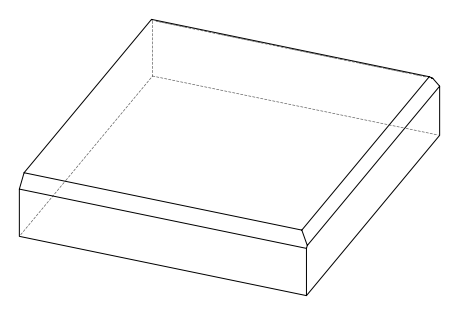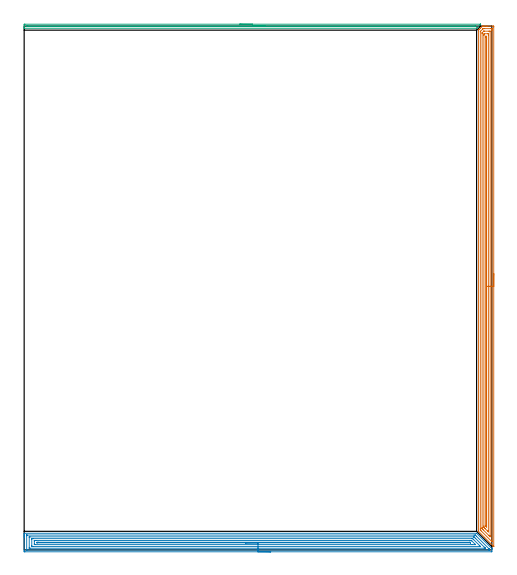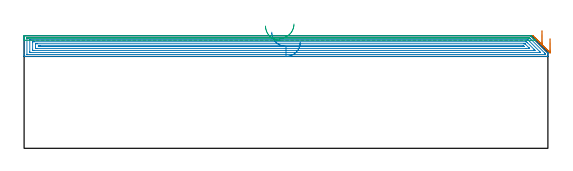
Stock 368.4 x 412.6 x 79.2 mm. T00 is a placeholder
(PLAN: 3 operations, 0 tool changes, 39.9 min)
(1 AREA_MILL | FG_CHAMFER_SURFACE | UGT0205_001 | 16.34 min | 29698 mm3)
(2 AREA_MILL_1 | FG_CHAMFER_SURFACE_1 | UGT0205_001 | 17.64 min | 38509 mm3)
(3 AREA_MILL_2 | FG_CHAMFER_SURFACE_2 | UGT0205_001 | 5.87 min | 1835 mm3)
(TOOL UGT0205_001 | Chamfer Mill 20 x 3 x 45 deg. | D20 FL50 Z2)
(OP 1 AREA_MILL)
G17 G21 G94 G90
T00 M6
G54
G17 G0 G90 X369.9 Y217.6 S1061 M3
G43 Z89.2 H0
Z77.2
G94 G1 Y217.562 Z76.328 F250.
Y217.448 Z75.463
Y217.259 Z74.612
Y216.997 Z73.78
Y216.663 Z72.974
Y216.26 Z72.2
Y215.791 Z71.464
Y215.26 Z70.772
Y214.671 Z70.129
Y214.028 Z69.54
Y213.336 Z69.008
Y212.6 Z68.54
Y211.826 Z68.137
Y211.02 Z67.803
Y210.188 Z67.541
Y209.336 Z67.352
Y208.472 Z67.238
Y207.6 Z67.2
Y2.748
X369.899 Y2.711 Z67.199
X369.891 Y2.622
X369.89 Y2.617 Z67.2
X369.855 Y2.64 Z67.235
X369.714 Y2.785 Z67.384
X369.572 Y2.926 Z67.524
X369.437 Y3.061 Z67.66
X369.266 Y3.233 Z67.831
X362.591 Y9.908 Z74.507
X358.012 Y14.487 Z79.085
X357.906 Y14.598 Z79.191
X357.9 Y14.86 Z79.2
Y409.284
X357.904 Y409.394 Z79.189
X357.955 Y409.453 Z79.141
X358.218 Y409.718 Z78.882
X359.537 Y411.037 Z77.563
X360.937 Y412.438 Z76.161
X360.983 Y412.485 Z76.113
X361.098 Y412.59 Z75.994
X361.204 Y412.598 Z75.888
X361.644 Y412.6 Z75.456
X361.868 Z75.232
X362.591 Z74.504
X363.825 Z73.272
X364.336 Z72.759
X364.953 Z72.142
X369.317 Z67.781
X369.572 Y412.596 Z67.526
X369.894 Y412.59 Z67.204
X369.897 Y412.301 Z67.202
X369.899 Y411.967 Z67.201
X369.9 Y207.6 Z67.2
X368.486 Z68.614
Y7.029
X368.485 Y6.81 Z68.615
X368.482 Y6.61 Z68.618
X368.479 Y6.511 Z68.621
X368.476 Y6.485 Z68.624
X368.448 Y6.512 Z68.652
X368.141 Y6.81 Z68.959
X359.973 Y14.976 Z77.127
X359.589 Y15.361 Z77.511
X359.395 Y15.558 Z77.705
X359.347 Y15.61 Z77.753
X359.326 Y15.636 Z77.774
X359.321 Y15.659 Z77.779
X359.319 Y15.754 Z77.781
X359.315 Y16.429 Z77.785
X359.314 Y16.648 Z77.786
X359.315 Y408.17 Z77.785
X359.316 Y408.28 Z77.784
X359.319 Y408.334 Z77.781
X359.321 Y408.357 Z77.779
X359.346 Y408.39 Z77.754
X359.661 Y408.71 Z77.439
X361.129 Y410.179 Z75.971
X361.431 Y410.474 Z75.669
X361.528 Y410.567 Z75.572
X361.566 Y410.59 Z75.534
X361.616 Y410.594 Z75.484
X361.718 Y410.597 Z75.382
X362.18 Y410.6 Z74.92
X367.827 Z69.273
X368.29 Y410.598 Z68.81
X368.442 Y410.593 Z68.658
X368.471 Y410.591 Z68.629
X368.479 Y410.538 Z68.621
X368.483 Y410.401 Z68.617
X368.484 Y410.179 Z68.616
X368.486 Y409.503 Z68.614
Y409.284
Y207.6
X367.072 Z70.028
X367.071 Y11.162 Z70.029
X367.066 Y10.388 Z70.034
X367.065 Y10.368 Z70.035
X367.021 Y10.388 Z70.079
X366.954 Y10.449 Z70.146
X366.117 Y11.282 Z70.983
X361.645 Y15.754 Z75.455
X360.846 Y16.557 Z76.254
X360.759 Y16.648 Z76.341
X360.735 Y16.683 Z76.365
X360.733 Y16.709 Z76.367
X360.73 Y16.767 Z76.37
X360.729 Y17.543 Z76.371
X360.728 Y17.663 Z76.372
X360.729 Y406.842 Z76.371
X360.732 Y407.082 Z76.368
X360.735 Y407.242 Z76.365
X360.741 Y407.33 Z76.359
X360.87 Y407.471 Z76.23
X360.895 Y407.496 Z76.205
X361.789 Y408.39 Z75.311
X361.954 Y408.551 Z75.146
X361.985 Y408.579 Z75.115
X362. Y408.589 Z75.1
X362.045 Y408.593 Z75.055
X362.181 Y408.597 Z74.919
X362.386 Y408.6 Z74.714
X362.591 Z74.509
X366.082 Z71.018
X366.75 Y408.599 Z70.35
X366.954 Y408.594 Z70.146
X367.022 Y408.59 Z70.078
X367.065 Y408.582 Z70.035
X367.067 Y408.51 Z70.033
X367.07 Y408.39 Z70.03
X367.071 Y408.27 Z70.029
X367.072 Y207.6 Z70.028
X365.657 Z71.443
Y14.86
X365.655 Y14.402 Z71.445
X365.653 Y14.247 Z71.447
X365.651 Y14.21 Z71.449
X365.555 Y14.301 Z71.545
X365.419 Y14.432 Z71.681
X365.209 Y14.64 Z71.891
X364.989 Y14.86 Z72.111
X363.2 Y16.648 Z73.9
X362.591 Y17.258 Z74.509
X362.309 Y17.543 Z74.791
X362.212 Y17.649 Z74.888
X362.15 Y17.72 Z74.95
X362.148 Y17.773 Z74.952
X362.145 Y18. Z74.955
X362.143 Y18.437 Z74.957
Y18.897
Y405.271
X362.146 Y405.707 Z74.954
X362.149 Y406.16 Z74.951
X362.16 Y406.299 Z74.94
X362.255 Y406.397 Z74.845
X362.391 Y406.533 Z74.709
X362.434 Y406.573 Z74.666
X362.483 Y406.59 Z74.617
X362.591 Y406.6 Z74.509
X365.209 Z71.891
X365.638 Y406.59 Z71.462
X365.65 Y406.45 Z71.45
X365.654 Y406.145 Z71.446
X365.656 Y405.707 Z71.444
X365.657 Y405.247 Z71.443
Y207.6
X364.243 Z72.857
Y18.533
X364.236 Y18.079 Z72.864
X364.196 Y18.113 Z72.904
X364.143 Y18.161 Z72.957
X363.862 Y18.437 Z73.238
X363.662 Y18.643 Z73.438
X363.583 Y18.727 Z73.517
X363.564 Y18.757 Z73.536
X363.561 Y18.797 Z73.539
X363.559 Y18.884 Z73.541
X363.557 Y19.236 Z73.543
Y19.331
Y403.991
X363.558 Y404.354 Z73.542
X363.561 Y404.535 Z73.539
X363.564 Y404.578 Z73.536
X363.567 Y404.59 Z73.533
X363.59 Y404.593 Z73.51
X363.673 Y404.598 Z73.427
X364.177 Y404.592 Z72.923
X364.233 Y404.59 Z72.867
X364.236 Y404.519 Z72.864
X364.24 Y404.351 Z72.86
X364.243 Y404.014 Z72.857
Y403.918
Y207.6
Y206.728 Z72.895
Y205.863 Z73.009
Y205.012 Z73.198
Y204.18 Z73.46
Y203.374 Z73.794
Y202.6 Z74.197
Y201.864 Z74.665
Y201.172 Z75.196
Y200.529 Z75.786
Y199.94 Z76.429
Y199.408 Z77.121
Y198.94 Z77.857
Y198.537 Z78.631
Y198.203 Z79.437
Y197.941 Z80.269
Y197.752 Z81.12
Y197.638 Z81.985
Y197.6 Z82.857
G0 Z89.2
M5
M2
(OP 2 AREA_MILL_1)
G17 G21 G94 G90
T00 M6
G54
G17 G0 G90 X194.2 Y-1.5 S1061 M3
G43 Z89.2 H0
Z74.6
G94 G1 X194.162 Z73.728 F250.
X194.048 Z72.863
X193.859 Z72.012
X193.597 Z71.18
X193.263 Z70.374
X192.86 Z69.6
X192.392 Z68.864
X191.86 Z68.172
X191.271 Z67.529
X190.628 Z66.94
X189.936 Z66.408
X189.2 Z65.94
X188.426 Z65.537
X187.62 Z65.203
X186.788 Z64.941
X185.936 Z64.752
X185.072 Z64.638
X184.2 Z64.6
X0.618
X0.018 Y-1.493 Z64.604
X0.007 Y-1.492 Z64.606
X0.003 Y-0.894 Z65.204
X0. Y-0.276 Z65.821
Y9.816 Z75.911
Y10.367 Z76.464
Y10.709 Z76.805
Y11.259 Z77.355
Y11.601 Z77.696
Y12.286 Z78.385
Y12.635 Z78.735
X0.007 Y13.041 Z79.133
X0.01 Y13.097 Z79.188
X0.171 Y13.1 Z79.2
X356.169
X356.405 Y13.094 Z79.191
X356.588 Y12.913 Z79.012
X368.312 Y1.189 Z67.288
X368.378 Y1.121 Z67.22
X368.399 Y1.09 Z67.188
X368.4 Y0.891 Z66.99
Y0.824 Z66.923
Y-0.001 Z66.093
Y-1.235 Z64.861
X368.398 Y-1.491 Z64.605
X367.925 Y-1.5 Z64.6
X184.2
Y-0.086 Z66.014
X2.32
X2.151 Y-0.084 Z66.016
X2.039 Y-0.081 Z66.019
X2.008 Y-0.078 Z66.022
X2.005 Y-0.075 Z66.025
X2.003 Y-0.059 Z66.041
X2.001 Y-0.001 Z66.099
X2. Y11.113 Z77.213
X2.004 Y11.601 Z77.701
X2.007 Y11.651 Z77.751
X2.009 Y11.671 Z77.771
X2.068 Y11.679 Z77.779
X2.236 Y11.684 Z77.784
X2.321 Y11.685 Z77.785
X354.382 Y11.686 Z77.786
X355.192 Y11.684 Z77.784
X355.275 Y11.682 Z77.782
X355.355 Y11.679 Z77.779
X355.437 Y11.601 Z77.701
X356.169 Y10.881 Z76.981
X365.995 Y1.054 Z67.154
X366.155 Y0.891 Z66.991
X366.315 Y0.724 Z66.824
X366.39 Y0.636 Z66.736
X366.394 Y0.588 Z66.688
X366.398 Y0.489 Z66.589
X366.396 Y-0.001 Z66.099
X366.393 Y-0.051 Z66.049
X366.391 Y-0.071 Z66.029
X366.333 Y-0.079 Z66.021
X366.164 Y-0.084 Z66.016
X366.079 Y-0.085 Z66.015
X184.2 Y-0.086 Z66.014
Y1.328 Z67.428
X4.647 Y1.329 Z67.429
X4.191
X4.04 Y1.331 Z67.431
X4.016 Y1.334 Z67.434
X4.01 Y1.335 Z67.435
X4.007 Y1.364 Z67.464
X4.002 Y1.465 Z67.565
X4. Y1.975 Z68.075
X4.001 Y10.007 Z76.107
X4.005 Y10.198 Z76.298
X4.01 Y10.252 Z76.352
X4.015 Y10.266 Z76.366
X4.022 Y10.267 Z76.367
X4.077 Y10.27 Z76.37
X4.191 Y10.271 Z76.371
X4.629
X353.927
X354.154 Y10.269 Z76.369
X354.267 Y10.267 Z76.367
X354.32 Y10.265 Z76.365
X354.382 Y10.211 Z76.311
X354.783 Y9.816 Z75.916
X355.275 Y9.326 Z75.426
X355.677 Y8.924 Z75.024
X362.422 Y2.179 Z68.279
X362.815 Y1.784 Z67.884
X363.205 Y1.386 Z67.486
X363.249 Y1.34 Z67.44
X363.23 Y1.335 Z67.435
X363.151 Y1.332 Z67.432
X363.03 Y1.33 Z67.43
X362.878 Y1.329 Z67.429
X362.422 Y1.328 Z67.428
X184.2
Y2.743 Z68.843
X6.804
X6.04 Y2.75 Z68.85
X6.01 Y2.758 Z68.858
X6.007 Y2.807 Z68.907
X6.003 Y2.912 Z69.012
X6.001 Y3.124 Z69.224
X6. Y3.547 Z69.647
X6.001 Y8.466 Z74.566
X6.003 Y8.684 Z74.784
X6.007 Y8.793 Z74.893
X6.01 Y8.842 Z74.942
X6.051 Y8.851 Z74.951
X6.871 Y8.857 Z74.957
X6.938
X352.662
X353.075 Y8.853 Z74.953
X353.277 Y8.85 Z74.95
X353.489 Y8.653 Z74.753
X354.119 Y8.031 Z74.131
X358.582 Y3.569 Z69.669
X358.849 Y3.301 Z69.401
X359.298 Y2.841 Z68.941
X359.373 Y2.749 Z68.849
X358.782 Y2.743 Z68.843
X184.2
Y4.157 Z70.257
X8.963
X8.658 Y4.158 Z70.258
X8.065 Y4.161 Z70.261
X8.024 Y4.164 Z70.264
X8.01 Y4.172 Z70.272
X8.004 Y4.222 Z70.322
X8.002 Y4.461 Z70.561
X8. Y5.119 Z71.219
Y6.904 Z73.004
Y7.139 Z73.239
X8.002 Y7.303 Z73.403
X8.005 Y7.385 Z73.485
X8.01 Y7.425 Z73.525
X8.015 Y7.436 Z73.536
X8.049 Y7.437 Z73.537
X8.355 Y7.442 Z73.542
X8.658 Y7.443 Z73.543
X9.247
X351.397
X351.702 Y7.442 Z73.542
X352.006 Y7.439 Z73.539
X352.208 Y7.436 Z73.536
X352.262 Y7.428 Z73.528
X352.289 Y7.405 Z73.505
X352.345 Y7.352 Z73.452
X352.563 Y7.139 Z73.239
X352.595 Y7.107 Z73.207
X355.241 Y4.461 Z70.561
X355.275 Y4.426 Z70.526
X355.448 Y4.247 Z70.347
X355.524 Y4.166 Z70.266
X355.492 Y4.162 Z70.262
X355.442 Y4.16 Z70.26
X355.275 Y4.158 Z70.258
X352.9 Y4.157 Z70.257
X184.2
Y5.571 Z71.671
X10.445 Y5.572 Z71.672
X10.225 Y5.573 Z71.673
X10.075 Y5.577 Z71.677
X10.01 Y5.58 Z71.68
X10.008 Y5.618 Z71.718
X10.004 Y5.794 Z71.894
X10.01 Y6.015 Z72.115
X10.445 Y6.024 Z72.124
X10.664 Y6.027 Z72.127
X11.121 Y6.029 Z72.129
X11.338
X351.027 Y6.028 Z72.128
X351.14 Y6.026 Z72.126
X351.196 Y6.022 Z72.122
X351.221 Y6.019 Z72.119
X351.25 Y5.994 Z72.094
X351.352 Y5.897 Z71.997
X351.451 Y5.799 Z71.899
X351.643 Y5.6 Z71.7
X351.662 Y5.578 Z71.678
X351.659 Y5.577 Z71.677
X351.622 Y5.574 Z71.674
X351.561 Y5.572 Z71.672
X351.484 Y5.571 Z71.671
X184.2
X183.328 Z71.709
X182.464 Z71.823
X181.612 Z72.012
X180.78 Z72.274
X179.974 Z72.608
X179.2 Z73.011
X178.464 Z73.48
X177.772 Z74.011
X177.129 Z74.6
X176.54 Z75.243
X176.008 Z75.935
X175.54 Z76.671
X175.137 Z77.445
X174.803 Z78.251
X174.541 Z79.083
X174.352 Z79.935
X174.238 Z80.799
X174.2 Z81.671
G0 Z89.2
M5
M2
(OP 3 AREA_MILL_2)
G17 G21 G94 G90
T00 M6
G54
G17 G0 G90 X169.8 Y414.1 S1061 M3
G43 Z89.2 H0
Z86.
G94 G1 X169.838 Z85.128 F250.
X169.952 Z84.264
X170.141 Z83.412
X170.403 Z82.58
X170.737 Z81.774
X171.14 Z81.
X171.608 Z80.264
X172.14 Z79.572
X172.729 Z78.929
X173.372 Z78.34
X174.064 Z77.808
X174.8 Z77.34
X175.574 Z76.937
X176.38 Z76.603
X177.212 Z76.341
X178.064 Z76.152
X178.928 Z76.038
X179.8 Z76.
X359.425 Y414.099 Z75.999
X359.5 Y414.098 Z75.998
X359.555 Y414.096 Z75.996
X359.572 Y414.093 Z75.998
X359.583 Y414.091 Z76.
X359.546 Y414.043 Z76.049
X359.465 Y413.963 Z76.133
X359.425 Y413.923 Z76.174
X356.601 Y411.1 Z78.999
X356.438 Y410.94 Z79.155
X356.395 Y410.904 Z79.189
X356.297 Y410.9 Z79.2
X0.175
X0.01 Y410.903 Z79.188
X0.004 Y411.013 Z79.079
X0. Y411.131 Z78.968
Y411.381 Z78.718
Y412.065 Z78.03
Y413.277 Z76.82
X0.006 Y413.805 Z76.289
X0.01 Y414.093 Z76.002
X0.323 Y414.097 Z76.001
X0.622 Y414.1 Z76.
X179.8
Y412.686 Z77.414
X355.147 Y412.685 Z77.415
X355.403 Y412.684 Z77.416
X355.664 Y412.682 Z77.418
X355.707 Y412.679 Z77.421
X355.692 Y412.654 Z77.446
X355.51 Y412.465 Z77.635
X355.403 Y412.358 Z77.742
X355.366 Y412.327 Z77.773
X355.339 Y412.321 Z77.779
X355.278 Y412.318 Z77.782
X355.146 Y412.315 Z77.785
X354.891 Y412.314 Z77.786
X354.509
X2.41 Y412.315 Z77.785
X2.151 Y412.316 Z77.784
X2.051 Y412.32 Z77.78
X2.01 Y412.322 Z77.778
X2.008 Y412.345 Z77.755
X2.007 Y412.457 Z77.643
X2.024 Y412.679 Z77.421
X2.258 Y412.683 Z77.417
X2.41 Y412.685 Z77.415
X2.666 Y412.686 Z77.414
X3.047
X179.8
X180.672 Z77.452
X181.536 Z77.566
X182.388 Z77.755
X183.22 Z78.017
X184.026 Z78.351
X184.8 Z78.754
X185.536 Z79.223
X186.228 Z79.754
X186.871 Z80.343
X187.46 Z80.986
X187.992 Z81.678
X188.46 Z82.414
X188.863 Z83.188
X189.197 Z83.994
X189.459 Z84.826
X189.648 Z85.678
X189.762 Z86.543
X189.8 Z87.414
G0 Z89.2
M5
M2
